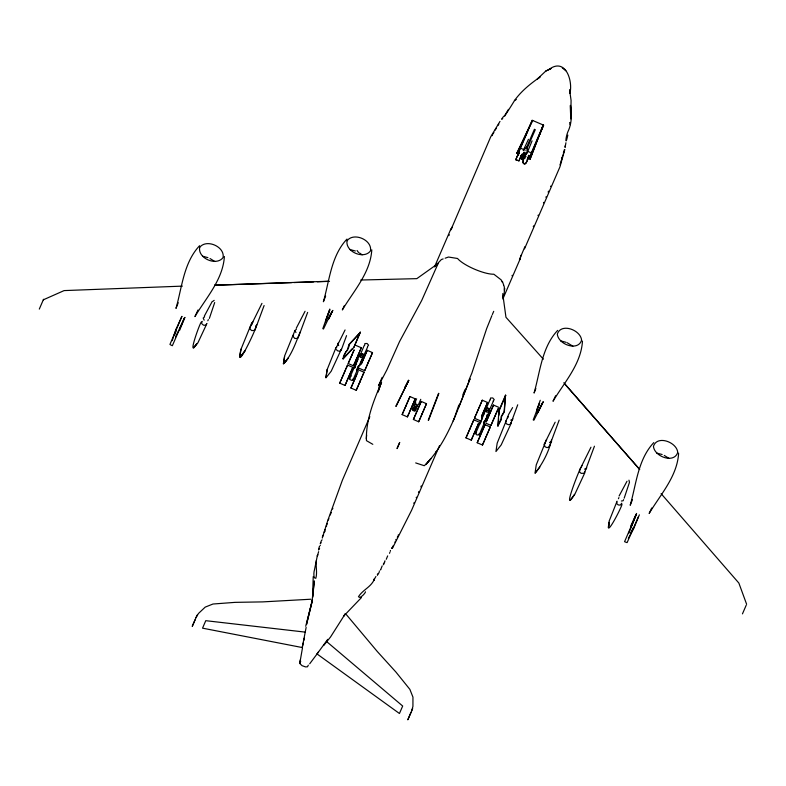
<?xml version="1.0" encoding="UTF-8"?>
<svg xmlns="http://www.w3.org/2000/svg" width="786" height="786" viewBox="0 0 786 786"><rect width="100%" height="100%" fill="white"/><g stroke="black" fill="none" stroke-linecap="round" stroke-linejoin="round"><path stroke-width="1.18" d="M312.553 597.163L313.231 576.61M504.219 290.162L504.327 286.87L503.541 285.131M296.391 329.314L294.966 330.493L295.939 332.547M356.048 364.616L356.146 362.631L358.003 359.624M481.651 420.078L481.808 417.091L484.274 413.082M361.688 360.224L361.57 362.228L359.703 365.264M487.349 414.684L487.232 416.688L483.498 422.78M526.217 148.24L534.451 129.248M535.394 472.877C542.831 463.367 548.933 451.498 551.556 439.914M497.843 425.894L501.046 419.302L501.222 416.521L504.081 411.658L505.526 395.201L504.376 411.766L501.517 416.629L501.34 419.41L497.843 425.894L499.012 410.282L505.526 395.201M224.393 256.482C222.959 279.57 206.207 297.629 194.938 316.601L198.013 309.989M371.798 249.83C370.373 272.919 353.612 290.977 342.342 309.949L344.396 305.538M498.137 426.002L498.678 418.791M498.953 415.195L499.307 410.39L505.82 395.309M582.475 341.144C581.08 364.242 564.309 382.301 553.02 401.263L555.594 395.761M678.613 453.355C677.208 476.454 660.446 494.512 649.157 513.474L651.722 507.972M253.004 321.995L251.608 323.184L251.884 324.549M507.717 417.897L508.208 416.757M529.843 158.929L530.098 155.825L543.205 125.072L530.118 159.096L543.205 125.072M530.118 159.096L530.285 157.023M546.496 440.18L546.555 439.541L536.248 464.89L535.02 473.231L539.854 467.09M208.329 319.617L207.818 320.786M623.622 499.621L623.111 500.79L621.372 501.006M256.757 324.726L255.293 328.676M300.134 332.046C295.654 342.863 291.852 354.594 283.962 363.554L288.275 358.043L283.382 363.898M512.914 418.791L512.413 419.93L510.684 420.127M586.739 467.758L586.238 468.898L584.509 469.095M312.7 597.242L314.302 580.913L311.895 602.587L306.511 624.457L312.474 599.58L305.715 626.275M366.286 438.676L366.659 435.022M527.19 148.564L527.386 146.687L526.532 147.915L525.009 148.161L524.547 149.546L525.127 150.372M618.415 498.746L618.916 497.587M411.618 710.996L412.925 706.388L412.955 697.143L409.879 689.371L395.928 672.059L377.339 651.565L346.4 614.681M504.73 288.433L504.111 293.453L502.5 297.629M308.328 665.143L307.493 666.793L305.518 666.901L302.03 665.654L299.761 663.433L302.492 647.831M522.13 156.394L522.376 157.279M567.826 135.094C565.36 146.776 565.242 138.257 567.875 131.802C571.815 123.834 571.962 114.039 570.518 105.393M239.809 356.972L241.037 349.151L251.608 323.184M325.944 377.329L327.173 369.508L335.986 347.599M261.964 303.347L250.017 327.526L250.154 329.216L251.716 330.572L254.595 330.405L255.254 328.921M293.62 334.797L292.972 336.28L294.809 338.501L297.697 338.334L298.346 336.85M336.28 349.583L337.842 350.949L339.916 351.155L341.389 349.279M317.898 554.769L317.298 556.095L318.644 551.674M512.59 407.6L508.758 414.222L505.536 422.2L506.459 423.851L508.424 424.695L510.261 424.244L510.91 422.76M555.152 422.2L544.217 444.286L545.003 446.772L546.958 447.617L548.805 447.175L549.453 445.691M590.964 447.214L579.498 470.342L579.665 472.042L581.198 473.388L584.086 473.221L584.735 471.738M207.003 323.419L205.51 325.335L203.436 325.139L201.884 323.763M241.037 349.151C234.208 376.052 256.157 328.469 254.821 329.776M327.173 369.508L325.944 377.85L331.181 371.247L341.095 349.819M621.785 503.207L620.301 505.123L618.228 504.926L616.676 503.551L617.059 501.163M284.591 356.441L283.432 363.663L284.66 355.842L294.966 330.493M316.404 560.339C315.5 566.254 317.534 572.188 315.834 578.27C313.103 579.213 313.81 571.56 314.41 570.155L317.397 555.417M365.451 591.799L365.382 592.241C364.606 593.892 359.791 599.256 358.455 596.741C362.69 589.903 370.57 587.338 374.038 579.97L374.264 578.742M375.914 576.492L373.615 580.51L374.038 579.97M382.192 565.871L380.562 569.968A12.055 1.759 -68.3 0 1 380.591 569.585M383.558 563.218L383.44 564.761L384.629 562.255M299.761 663.433L300.37 659.768M384.953 560.772L384.767 561.764M201.619 322.879L202.277 321.376M304.948 632.091L205.765 620.685L202.542 628.161L302.237 647.546L306.137 627.415M452.372 226.84L450.889 229.895L490.71 136.843L499.984 121.408M502.853 298.985L520.273 258.643L520.882 255.342M520.273 258.643L519.448 259.606L524.92 246.637M562.756 155.019L562.334 157.112M563.572 152.16L563.405 153.329L563.749 152.229M564.328 149.704L564.014 151.177M387.665 555.889L386.26 559.308M560.772 162.515L561.057 160.727M302.237 647.546L303.268 642.879M303.779 640.541L304.3 638.212M525.235 154.783L521.914 159.155L522.818 153.732M523.643 157.357C526.817 156.316 523.918 151.482 523.27 154.508M562.196 157.662L561.715 159.273L561.833 157.731M390.259 551.359L390.387 550.868A12.045 1.719 -68.2 0 0 390.485 550.446M361.776 359.988L360.538 364.527L358.092 366.581M362.395 357.718C365.176 355.184 361.521 351.43 360.469 355.616M492.124 135.673L492.508 134.691M486.2 418.997L487.438 414.458M488.361 411.049C490.69 407.423 485.453 407.325 485.512 411.078M356.235 363.761L357.178 360.322M481.582 419.38L482.84 414.792L484.225 413.338M209.371 318.389L214.696 302.541M624.182 498.186L629.478 482.329L628.947 480.158M369.823 416.678L342.372 480.236L327.85 520.303L322.289 537.997A12.055 1.798 -64.8 0 0 322.506 537.742M564.829 149.507L559.946 166.858L524.508 248.838M347.422 349.839L349.004 344.415L360.391 332.291L353.887 347.373L343.187 358.858C343.02 353.091 349.092 350.281 349.289 344.563L360.391 332.291M360.715 280.022L416.816 278.647L438.156 263.448L421.718 300.458L399.494 341.674L386.869 369.882L378.459 385.936L382.153 377.359M527.73 151.511L532.063 140.871M346.547 335.632L341.252 350.094M393.049 545.897L392.587 547.262M398.158 535.364L398.325 534.844M329.786 309.055L322.81 328.695M172.222 340.652L175.995 329.039M435.788 452.235L435.965 451.704M543.47 202.906L543.647 202.375M545.897 197.286L546.073 196.755M548.5 191.136L548.147 192.157M560.634 163.115L559.976 164.824M540.257 400.28L536.877 409.437M330.454 514.358L330.572 514.899M332.566 508.994L332.861 508.237M454.112 418.732L458.847 405.016M326.829 318.517L329.815 309.92M379.913 386.643L378.007 392.067L381.131 383.204C373.399 401.322 365.677 420.677 366.443 440.641L372.81 444.326M325.601 320.521L329.707 309.841M413.78 503.286L413.957 502.794M416.207 497.666L416.384 497.174M418.81 491.555L418.466 492.478M421.237 485.945L420.883 486.858M512.02 275.807L512.197 275.316M550.583 186.547L550.76 186.056M533.222 419.95L539.609 403.198L536.406 411.992M174.571 335.121L176.261 330.601M343.187 358.858L345.771 352L347.707 349.986M264.106 305.538L255.116 329.737M594.442 446.202L584.607 472.553M307.64 312.386L298.218 337.666M428.232 420.225L438.568 393.324M517.728 404.79L510.782 423.575M559.151 420.146L549.326 446.497M428.527 420.343L438.863 393.442M628.8 533.321L636.218 514.545L624.565 541.692L626.501 542.458L627.13 542.576L638.37 516.864M395.348 541.416L394.975 542.32M325.512 321.906L326.387 319.647M328.243 520.067L328.892 518.681M631.826 525.461L636.591 513.435M178.235 302.738L175.985 308.387C182.067 287.165 183.688 262.563 199.575 245.723M325.64 296.086L323.39 301.736C329.472 280.514 331.093 255.912 346.98 239.072M458.818 407.06L470.067 378.783L455.526 415.45C447.912 433.548 438.45 451.999 424.302 465.725L415.686 462.915M535.875 388.539L534.067 393.049C540.169 371.837 541.8 347.245 557.657 330.385M632.455 499.621L630.205 505.26C636.306 484.048 637.927 459.456 653.795 442.597M491.889 315.628L486.662 328.607L471.885 373.055L468.692 380.738M533.586 225.867L533.272 226.614M179.503 330.562L184.906 317.406M528.349 155.314L530.373 155.992L543.48 125.239M389.905 552.401L389.512 553.295M634.302 527.072L639.362 514.83M184.631 317.534L172.35 345.693L171.112 345.152L169.953 344.415L181.93 316.365M462.767 395.004L465.047 389.512M201.462 322.064C200.823 320.099 186.095 361.098 196.854 343.59L193.592 347.795L197.895 342.824L206.571 324.274M359.801 355.901L364.232 345.486M485.463 410.371L489.894 399.956M616.725 502.058L609.16 521.089L608.482 527.632L609.307 522.356C603.933 542.202 623.701 503.404 621.834 504.268M182.381 286.124L64.108 290.594L43.309 299.82M339.729 383.146L341.409 379.245L339.729 383.155L345.005 385.435L346.724 381.515L345.005 385.435M347.559 365.097L345.889 368.988L347.55 365.097L352.835 367.386L351.155 371.277L352.826 367.386M348.198 363.525L349.878 359.615L348.208 363.525L353.484 365.814L355.193 361.894L353.474 365.814M356.029 345.476L361.305 347.766L359.634 351.656M357.935 386.378L356.225 390.298L350.939 388.009L352.629 384.099M370.854 356.52L372.525 352.629L367.239 350.34L365.578 354.231M356.215 390.298L357.895 386.388M358.77 369.96L364.046 372.25L362.375 376.14M359.418 368.388L364.704 370.678L366.374 366.767M402.137 414.605L403.817 410.695L402.147 414.605L407.423 416.894L409.133 412.974L407.413 416.885M415.234 398.836L413.524 402.756L415.244 398.836L409.958 396.547L408.298 400.447M517.994 154.557L517.07 156.699L519.399 151.325L518.387 153.663M518.878 153.653L519.291 152.671L517.984 155.707L518.406 154.724M516.844 157.2L515.803 159.617L518.927 160.924L521.806 154.252M523.397 150.617L523.525 149.468L521.059 148.407M527.514 151.374L526.463 153.81L527.504 151.393L530.373 152.445M413.407 419.488L415.087 415.578L413.407 419.488L418.683 421.777L420.402 417.847L418.673 421.768M426.503 403.719L424.784 407.639L426.513 403.719L421.227 401.43L419.557 405.33M528.015 157.613L528.752 155.913M527.907 158.969L527.946 158.87M471.256 440.16L472.936 436.25L471.266 440.16L465.98 437.871L467.66 433.97M473.811 419.822L472.14 423.713L473.811 419.822L479.087 422.111M474.459 418.25L476.139 414.34L474.469 418.26L479.745 420.539M487.556 402.491L485.846 406.411L487.566 402.491L482.28 400.202L480.619 404.092M484.196 441.103L482.486 445.023L477.2 442.734L478.88 438.834M488.637 430.866L490.307 426.975L485.021 424.686L483.361 428.576M498.786 407.354L493.5 405.065L491.84 408.956M482.476 445.023L484.156 441.113M485.679 423.114L490.955 425.403L492.635 421.493M505.997 421.286L497.174 443.196L495.946 451.537L501.183 444.935L511.097 423.507M746.621 604.238L738.86 583.055L661.095 493.628M310.735 599.227L262.73 601.889L235.112 602.361L212.977 604.021L205.215 607.106L198.504 613.444L196.048 617.56M343.453 374.558L343.62 374.175M352.266 354.152L354.132 349.849L350.094 359.153L351.922 354.938M349.063 376.062L350.929 371.758L346.901 381.063L348.729 376.848M355.007 378.636L356.873 374.333L352.845 383.637L354.673 379.422M363.142 359.801L363.319 359.418M359.939 381.711L358.121 385.926L362.15 376.622L359.742 382.192L360.116 381.328M360.45 380.542L360.283 380.925M368.762 361.295L370.628 357.001L366.59 366.305L368.418 362.091M406.205 405.222L408.072 400.929L404.033 410.233L405.861 406.018M411.481 407.512L413.338 403.208L409.31 412.512L411.137 408.298M538.98 136.165L543.686 125.2L532.142 120.248L518.947 150.971L516.775 153.162L519.251 151.059L527.76 131.291M422.74 412.395L424.607 408.091L420.579 417.395L422.406 413.181M470.048 428.498L471.914 424.194L467.876 433.499L469.704 429.284M478.183 409.663L478.35 409.28M475.324 430.787L477.19 426.484L473.152 435.788L474.98 431.573M483.803 411.166L485.66 406.863L481.631 416.167L483.459 411.952M480.924 434.147L479.106 438.372L483.135 429.058L481.268 433.361M489.747 413.741L491.604 409.437L487.575 418.742L489.403 414.527M486.2 436.436L486.367 436.053M494.679 416.816L494.846 416.433M360.116 332.154L353.887 347.373M349.456 378.518L359.29 355.753L361.462 355.537L362.788 357.276L352.953 380.041L352.138 380.503L349.672 379.432L349.456 378.518L350.271 378.056M357.099 373.851L358.19 371.326M434.579 266.739L451.036 228.628M527.141 147.257L527.386 146.687M526.797 161.503C522.887 168.646 521.776 158.507 525.588 155.854M528.339 157.976L529.342 155.677L527.033 160.983L527.966 158.851M492.321 314.547L493.716 311.325M439.482 445.721L411.609 510.252L392.411 548.294M475.717 433.243L485.542 410.479L487.723 410.263L489.039 412.002L479.214 434.766L477.043 434.982L475.923 434.157L475.717 433.243L476.532 432.781M486.259 421.758L487.359 419.203M497.106 411.245L498.196 408.71M410.98 712.47L407.806 719.829L412.679 708.53M39.3 309.095L43.063 300.39M195.095 619.781L192.236 626.383L197.119 615.094M343.227 375.069L341.625 378.773L345.663 369.469L343.796 373.772M356.972 357.728L355.37 361.442L359.408 352.138L357.542 356.441M362.916 360.302L361.314 364.016L365.352 354.712L363.486 359.015M416.904 411.402L415.303 415.116L419.341 405.812L417.464 410.105M527.121 159.666L527.544 158.684M477.957 410.164L476.355 413.878L480.393 404.574L478.527 408.877M485.974 436.937L484.373 440.651L488.411 431.347L486.544 435.65M494.453 417.317L492.851 421.031L496.89 411.726L495.013 416.02M742.456 613.876L746.219 605.171M43.289 299.869L43.544 299.27M352.099 354.555L351.735 355.38M359.585 351.686L361.305 347.766M354.84 379.039L354.476 379.864M365.529 354.26L367.239 350.34M352.668 384.089L350.949 388.019M362.326 376.17L364.046 372.25M366.414 366.757L364.704 370.678M368.585 361.707L368.231 362.533M370.805 356.549L372.515 352.619M406.028 405.635L405.674 406.45M408.248 400.477L409.958 396.547M516.874 157.18L515.812 159.617L517.208 160.452L516.078 159.902M520.872 156.463L518.917 160.934M535.315 129.621L527.013 148.583M524.616 158.094C520.322 161.218 525.245 167.31 526.836 161.464M419.518 405.36L421.227 401.43M527.995 157.632L528.418 156.66M422.573 412.797L422.21 413.623M467.699 433.96L465.99 437.881M469.881 428.901L469.517 429.726M480.57 404.122L482.28 400.202M491.79 408.985L493.5 405.065M478.92 438.814L477.21 442.744M483.311 428.606L485.021 424.686M486.298 421.728L487.399 419.193M497.066 411.275L498.167 408.73M488.587 430.895L490.297 426.975M492.675 421.483L490.955 425.403M378.773 388.677L381.613 382.183M532.387 120.464L516.775 153.162M528.457 139.309L523.594 149.723M299.898 662.863L300.733 661.203M416.629 398.787L414.762 403.041L415.765 402.177L414.753 402.746M418.447 404.633L420.765 399.317M453.168 420.923L454.377 418.162M584.813 472.808L575.008 493.903L570.155 500.161M523.368 150.647L523.741 149.802M581.119 467.306C580.5 466.462 560.428 517.394 574.625 494.394M397.795 536.376L397.303 537.31M349.357 375.394L351.411 376.091M363.004 357.286L367.622 346.96M488.666 411.756L493.274 401.43M176.359 328.577L181.812 316.503M630.706 526.129L636.09 514.25M326.593 524.96L326.377 526.423A12.045 1.769 -64.9 0 0 326.593 526.168M322.398 536.789L323.301 535.128A12.055 1.798 -64.8 0 1 323.557 534.775M532.692 120.563L517.07 153.26M448.885 235.604L449.317 234.719M179.179 329.265L184.661 317.554M328.597 319.155L332.586 310.716M538.272 215.059L537.997 215.58M329.069 318.143L332.439 311.02M542.9 402.245L537.938 412.552M392.519 547.429L391.821 548.323M536.995 413.564L542.762 402.216M175.563 336.87L178.717 330.346M305.056 311.276L296.224 328.302M345.074 329.953L336.153 347.884L336.663 347.235M395.839 406.205L408.749 380.404L396.124 406.333M408.465 380.267L404.603 388.088L408.749 380.404M630.755 532.849L633.428 527.435M323.449 329.029L331.22 312.877L328.096 319.067M627.002 481.248L619.103 495.986M212.21 301.46L204.291 316.188M533.9 420.196L543.372 401.626M326.701 524.753L327.379 523.555M330.857 513.464L331.397 512.501M331.731 312.553L332.9 310.401M628.338 538.351L634.214 527.652M492.743 134.229L493.883 132.51M325.08 529.774L324.166 532.348M495.18 130.073L496.506 127.99M498.776 124.07L498.265 125.053L498.599 124.64M356.598 370.334L358.465 367.298M309.684 663.806L316.964 654.099M326.426 641.405L402.678 706.034L399.445 713.501L317.043 653.962L327.713 639.362M434.697 266.729L438.156 263.448M524.92 154.626L523.741 155.068M317.043 653.962L318.389 651.987M319.607 548.382L318.526 549.964L319.293 546.732A11.957 2.319 -68.8 0 1 319.538 546.378M508.454 109.362C497.902 126.792 512.492 104.165 514.466 100.588C521.256 91.097 530.501 83.66 540.041 77.028L537.251 79.111L545.739 71.084L550.829 68.618L545.739 71.084M501.763 119.344C501.301 119.875 503.433 115.562 505.005 115.739M526.502 153.358L526.895 152.848M324.549 531.955L324.972 531.424M483.999 423.163L484.235 421.384M245.026 350.88L240.3 356.873L244.633 351.362M250.017 327.526L250.528 326.878M505.673 421.365L506.184 420.716M544.217 444.286L544.727 443.638M579.498 470.342L580.009 469.694M323.665 645.561L330.513 637.024L345.29 613.797L343.502 616.283L361.491 597.527M338.176 343.06L337.685 344.199L338.717 345.594M581.591 466.216L582.043 465.725M342.902 358.711L351.951 349.004M436.878 264.312L441.359 259.547L443.137 258.918M551.654 441.752L549.483 442.439M412.925 407.58L415.244 406.873L416.295 407.846L416.364 409.074M320.256 543.784L321.268 540.915A12.055 1.798 -64.8 0 1 322.093 539.825M204.615 316.827L203.191 318.065L204.144 320.167M212.603 301.539L214.165 300.36M356.765 370.776L358.318 369.685L357.384 368.241M502.745 118.519L502.077 118.912M514.466 100.588L516.304 99.468M362.788 357.276L360.607 357.492L359.29 355.753M489.039 412.002L486.868 412.218L485.542 410.479M362.719 356.942L363.869 356.903L362.562 353.847L359.477 354.997L360.234 355.871M488.381 411.412L489.531 411.373L488.224 408.317L485.139 409.467L486.141 410.754M548.726 69.64C565.163 56.995 573.073 80.26 569.958 93.279L569.585 89.83L571.078 100.392L570.793 118.912L570.243 105.619M416.472 407.138L417.454 405.861L415.706 404.259L414.193 405.065L414.654 406.696M355.753 365.696L354.712 366.473L354.869 367.76M481.415 420.166L480.374 420.942L480.521 422.229M363.211 354.565L361.589 353.857M488.872 409.034L487.251 408.327M367.455 346.567L368.585 345.182L367.111 343.482L364.871 343.57L364.635 345.349M493.117 401.037L494.247 399.652L492.773 397.952L490.523 398.03L490.297 399.819M445.141 258.211L448.482 257.032L457.531 258.486C463.76 265.717 484.461 274.481 493.854 274.226L501.134 279.845L502.146 282.056M526.797 150.843L527.907 149.399L526.797 148.023M522.169 156.63L521.786 158.408M255.489 326.111L256.256 325.866M479.882 424.135L479.588 422.249L481.278 421.944M415.362 407.738C418.525 406.814 413.043 404.505 414.595 407.403M353.926 367.779L355.144 367.583M415.863 407.502L417.661 406.549C418.407 404.426 414.929 402.933 413.868 404.898L414.428 406.883M356.903 369.017L358.721 368.212L358.062 366.325M328.361 281.25L214.558 285.21L291.616 282.626M294.052 282.557L313.624 281.889M317.289 281.771L329.521 281.359M521.57 158.919C523.27 159.872 520.361 158.851 522.307 159.244M363.319 354.309L361.698 353.612M488.98 408.779L487.359 408.072M560.624 340.869L566.008 342.293M656.762 453.09L662.146 454.505M349.927 249.545L355.341 250.98M202.523 256.197L207.926 257.631M523.781 154.96C527.023 155.471 522.945 151.443 523.152 154.528M524.301 153.968L526.325 154.645M521.963 154.871L526.03 156.63M520.391 155.707L525.47 157.907M522.936 162.869L524.056 163.419M567.099 342.686L572.866 346.184M664.268 455.428L669.004 458.395M210.049 258.545L214.765 261.502M522.906 156.836L523.535 157.22M359.507 252.954L362.169 254.851M565.851 70.75L562.304 67.881M526.925 149.173L527.524 150.028M543.372 359.192L505.958 317.279L502.716 293.65M563.837 382.743L639.706 469.488L564.584 383.823M357.08 250.508L358.524 252.483M502.372 281.319L503.708 285.112M478.998 433.852L479.214 434.766M352.747 379.127L352.953 380.041M565.93 142.747L565.085 147.385L565.144 145.823M569.644 122.498L570.096 124.699M321.042 542.792A12.055 1.798 -64.8 0 1 320.472 543.529M320.118 545.631A11.957 2.319 -68.8 0 1 320.334 545.386M379.343 570.96A11.957 2.279 -64.3 0 1 379.304 571.294M379.157 572.208A11.957 2.279 -64.3 0 1 379.058 572.63L377.388 575.234A11.957 2.279 -64.3 0 1 377.565 573.957M395.898 539.451A12.055 1.552 -69.5 0 1 395.81 539.874M391.811 548.117A12.045 1.719 -68.2 0 1 391.85 547.793M415.116 409.722C412.896 412.758 412.729 406.352 415.116 409.722M523.633 152.631C524.567 156.355 526.934 150.696 523.633 152.631M199.654 247.423C197.689 258.339 216.464 266.454 223.067 257.572C225.091 246.647 206.286 238.531 199.654 247.423M347.058 240.771C345.093 251.687 363.869 259.802 370.471 250.921C372.495 239.995 353.69 231.88 347.058 240.771M581.591 340.181C578.044 351.774 558.188 344.406 557.323 334.148C560.88 322.545 580.746 329.904 581.591 340.181M677.728 452.392C674.182 463.986 654.325 456.617 653.451 446.36C657.008 434.756 676.884 442.115 677.728 452.392M397.461 447.637L397.038 448.61L399.71 442.449L397.461 447.637M478.507 423.477L477.416 426.002L478.478 423.487M430.777 458.739L425.973 464.546L430.777 458.739M413.259 408.17L412.326 408.956L412.385 410.184L414.821 411.245L415.765 410.449L415.696 409.221L413.259 408.17"/></g></svg>
